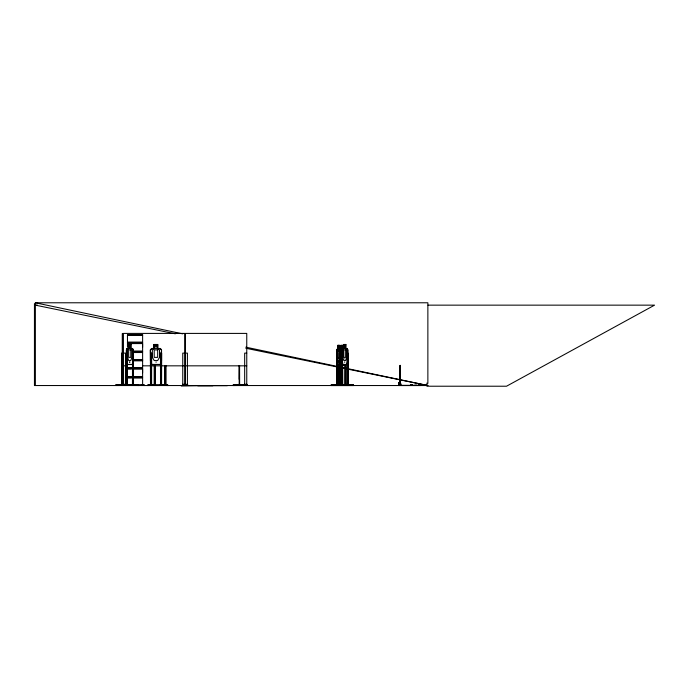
<?xml version="1.0" encoding="UTF-8"?>
<svg xmlns="http://www.w3.org/2000/svg" width="689" height="689" viewBox="0 0 689 689"><rect width="100%" height="100%" fill="white"/><g stroke="black" fill="none" stroke-linecap="round" stroke-linejoin="round"><path stroke-width="1.03" d="M116.105 385.435L116.105 384.884M142.606 372.801L142.606 369.08L133.347 369.08M142.606 347.299L142.606 343.578L127.465 343.578L127.465 347.299M400.137 384.316L400.12 365.368L400.18 384.574L400.292 365.368L400.3 366.72M233.278 384.918L245.439 384.867L233.278 384.918L233.27 385.539L245.439 385.375M398.914 382.981L398.914 383.317M399.896 383.317C399.689 382.8 399 382.774 398.94 383.317M399.896 383.23L400.016 382.998M399.896 382.869L399.896 382.714M398.94 382.714L398.94 382.955M398.655 383.23L398.69 382.714L398.655 383.317M338.592 348.436L338.609 348.651M129.808 347.583L129.808 347.428M340.047 365.359L340.555 361.372L340.03 349.263M340.202 365.359L340.469 361.389M331.013 385.539L353.586 385.539M342.743 384.918L342.769 385.539M347.041 364.55L347.661 360.562M347.023 348.462L347.773 349.917L347.153 364.55L342.355 364.55M132.391 364.412L133.072 360.562M132.443 364.55L133.261 360.58L133.261 349.883L132.538 348.462L130.876 348.462M133.261 360.58L132.555 364.55L127.103 364.55M336.568 384.918L336.611 385.539M338.549 362.784L338.54 363.103M131.47 385.435L115.985 385.513L115.985 384.867L131.53 384.867L131.53 385.539M333.7 384.918L333.752 385.539M160.821 362.492L160.261 364.412L151.735 364.412M160.356 364.55L161.545 360.58L161.545 349.883L160.313 348.462M338.041 349.263L337.033 349.254L336.585 350.658L337.076 365.359L344.853 365.359M336.8 350.727L337.214 349.263M147.515 385.539L152.631 385.375L152.682 384.867L152.708 385.539M148.057 384.918L152.708 384.867L148.057 384.918L148.057 385.375M342.493 348.462L341.925 349.934L341.925 360.562L342.519 364.412M344.724 347.842L344.715 347.437M344.758 358.935L344.758 358.866M337.903 349.254C336.654 353.001 337.154 357.462 337.954 361.372L339.152 361.372L339.789 358.177L339.789 350.727L339.152 349.401M126.345 384.359L126.38 385.539L126.431 349.866L127.232 348.462M126.5 349.917L127.267 348.591M344.724 362.362L344.724 361.958M331.22 384.867L353.293 384.918L331.22 384.867L331.228 385.539M121.953 385.513L121.979 353.113M122.978 384.884L122.9 385.435L123.176 384.867M339.78 350.727L340.943 349.401M342.071 359.744L342.071 360.028M160.399 364.55L151.649 364.55L150.426 360.58L150.374 349.866L151.735 348.462L154.129 348.462M151.787 348.591L150.503 349.917L150.615 385.539M131.513 384.867L115.985 384.918M156.058 347.583L156.058 347.428M122.056 385.452L121.85 353.113L122.401 353.113M184.824 385.452L183.851 385.452M35.372 385.539L35.372 302.781L427.869 302.781L427.869 383.394M37.507 305.149L35.372 305.149L175.325 333.812M428.015 305.149L654.55 305.149L506.527 386.219L426.947 386.219L426.947 383.015M127.448 334.596L142.64 334.596M128.679 334.94L130.324 334.94M127.482 335.336L142.606 335.336M127.362 342.597L142.726 342.597M127.362 343.053L142.726 343.053M128.671 344.603L130.91 344.603M154.207 344.603L157.712 344.603L157.669 348.591L159.521 349.917L159.521 357.367L157.669 360.562L154.207 360.562L152.355 357.367L152.355 349.917L154.207 348.591L154.129 344.466M343.802 344.603L345.775 344.603M127.12 348.462L128.705 348.462M157.79 348.462L160.365 348.462M343.845 348.462L342.373 348.462L341.735 349.883L341.735 385.539L341.692 384.359M345.732 348.462L347.135 348.462L347.842 349.866L347.816 385.539M127.155 348.591L132.503 348.591M151.735 348.591L160.313 348.591L161.424 349.934L161.424 360.562M342.407 348.591L347.11 348.591M339.117 349.263L340.977 349.263M126.431 349.866L126.431 360.58M132.426 348.462L133.261 349.883M150.374 349.866L150.503 385.539M336.637 350.675L336.835 385.539M340.444 350.692L340.667 385.539M337.954 350.727L339.152 350.727M340.917 350.727L342.399 350.727M133.347 351.028L142.623 351.028L142.623 343.578M133.33 351.545L142.726 351.545M133.33 352.001L142.726 352.001M133.347 352.527L142.623 352.527L142.623 359.71L133.347 359.71M123.409 353.113L125.493 353.113L125.493 385.539M126.414 353.113L127.379 353.113L127.379 385.539M150.46 353.113L151.64 353.113L151.597 385.539M184.841 353.113L182.757 353.113L182.766 385.539M185.324 353.113L187.408 353.113L187.408 385.539M246.757 353.113L244.673 353.113L244.673 385.539M336.835 353.113L337.584 353.113L337.619 385.539M340.986 353.113L340.237 353.113L340.194 385.539M341.735 353.113L342.295 353.113L342.175 385.539L342.097 364.619M339.152 358.177L337.954 358.177L337.911 345.275L339.315 345.275L339.315 349.263M340.943 358.177L342.399 358.177M133.356 359.512L142.606 359.512M133.347 360.02L142.64 360.02M133.347 360.097L142.64 360.097M133.347 360.399L142.64 360.364M341.735 360.58L342.467 364.55M133.356 360.838L142.606 360.838M336.757 361.389L337.197 365.359M340.943 361.372L342.399 361.372M129.825 361.906L129.799 362.319M156.084 361.906L156.05 362.319M127.155 364.412L132.503 364.412M342.407 364.412L347.11 364.412M123.409 365.833L126.587 365.833M142.477 365.833L184.841 365.833M185.324 365.833L246.757 365.833M127.792 367.582L131.504 367.582M133.347 367.582L142.623 367.582L142.623 360.399M127.689 368.098L131.444 368.098M133.33 368.098L142.726 368.098M127.689 368.563L131.444 368.563M133.33 368.563L142.726 368.563M127.792 369.08L131.504 369.08M400.137 369.64L400.309 373.894M127.792 376.53L131.504 376.53M133.347 376.53L142.623 376.53L142.623 369.08M127.689 377.047L131.444 377.047M133.33 377.047L142.726 377.047M127.689 377.503L131.444 377.503M133.33 377.503L142.726 377.503M127.792 378.028L131.504 378.028M133.347 378.028L142.623 378.028L142.623 385.211L133.347 385.229M239.212 379.338L239.35 365.73M398.664 383.773L400.938 383.773L400.895 385.185M122.521 384.359L121.72 384.359L121.72 385.539M126.311 384.359L127.491 384.359L127.456 385.539M132.426 384.359L133.597 384.359M154.172 384.359L155.585 384.695M336.732 384.359L337.688 384.359M338.454 384.359L339.625 384.695M340.133 384.359L341.089 384.359L341.021 385.539M341.632 384.359L342.76 384.359M346.042 384.359L344.879 384.695M348.221 384.359L347.101 384.359L347.135 385.539M121.85 384.695L122.401 384.695M127.103 384.695L132.805 384.695M151.597 384.695L164.654 384.695M239.152 384.695L239.634 384.695M337.222 384.695L347.497 384.695M410.696 384.677L412.496 384.677M133.39 384.867L138.42 384.867L138.411 385.539M142.072 384.867L144.113 384.867L144.104 385.539M163.999 384.867L161.235 384.867L163.999 384.867L163.973 385.539M164.154 384.867C172.75 386.021 163.663 383.162 164.154 385.539M184.971 384.867L185.143 385.539M246.938 385.539L246.938 384.867L247.377 385.452M133.356 385.013L144.139 384.918M398.664 384.901L400.938 384.901M410.498 384.901L412.728 384.901M418.387 384.901L420.652 384.901L420.66 385.521L398.664 385.521L398.69 382.533L398.879 384.901M133.442 385.375L138.79 385.539M142.106 385.375L144.371 385.539M161.312 385.375L168.262 385.539M185.177 385.375L186.426 385.539M248.229 385.452L247.265 385.427M398.664 385.34L420.66 385.34M245.827 347.161L427.869 385.539L34.45 385.539L34.45 303.625M227.353 385.694L180.983 385.728L196.012 385.504M197.726 385.754L212.884 385.754M245.827 348.255L427.869 385.539M35.372 302.781L182.688 333.846M164.749 385.452L164.774 365.67M164.258 385.435L164.24 384.918M164.55 385.452L164.654 365.67M350.813 385.435L350.787 384.884L350.753 385.539M342.08 362.75L341.925 363.155M346.601 384.867L346.645 385.452M335.061 384.867L335.052 385.539M150.547 360.562L151.787 364.412M340.194 349.263L340.599 350.692M337.033 349.254L343.131 349.401L343.131 345.413M336.8 361.372L337.231 365.222M233.356 385.435L233.356 384.918M400.094 373.894L400.102 384.316M416.94 385.185L414.666 385.185M398.707 383.773L398.707 385.185M353.25 384.867L353.25 385.539M348.186 384.359L348.186 385.539L348.117 353.113L347.204 353.113L347.213 385.539M347.635 384.359L347.738 385.539M347.566 364.619L347.497 385.539M346.593 384.867L346.593 385.539M345.938 364.619L345.938 384.496M345.775 348.591L345.844 344.466L343.733 344.466L343.802 348.591L342.803 349.917L342.803 357.367L343.802 360.562L345.663 360.562L346.662 357.367L346.662 349.917L345.663 348.591L345.732 344.466M345.602 364.619L345.602 384.496M345.292 364.619L345.215 384.695M344.948 364.619L344.948 384.496M343.914 344.603L343.914 348.591M343.311 349.263L343.311 345.275L340.866 345.275L340.943 385.539M343.208 345.275L343.234 349.401M342.657 362.526L342.717 385.539M342.355 384.359L342.355 385.539M341.055 345.413L341.055 349.401M340.736 384.359L340.797 385.539M339.556 364.619L339.556 384.496M339.195 345.275L339.212 384.496M338.566 364.619L338.566 384.496M338.041 345.275L338.084 349.401M337.395 384.359L337.334 385.539M337.24 353.113L337.222 385.539M337.085 384.359L337.024 385.539M247.058 385.539L246.998 384.359L244.431 384.359L244.44 385.539M246.757 385.539L246.757 333.407L185.324 333.407L185.324 385.539M246.516 384.359L246.516 385.539M244.922 384.359L244.914 385.539M239.772 385.539L239.763 384.359L239.031 384.359L239.023 385.539M239.574 365.67L239.634 385.539M239.152 365.67L239.212 385.539M187.641 385.539L187.641 384.359L182.525 384.359L182.525 385.539M187.158 384.359L187.158 385.539M185.565 384.359L185.565 385.539M185.083 384.359L185.083 385.539M184.841 385.539L184.841 333.407L123.409 333.407L123.529 385.539M184.609 384.359L184.609 385.539M183.007 384.359L183.007 385.539M167.616 384.867L167.616 385.539M165.946 385.539L165.946 384.359L164.533 384.359L164.533 385.539M165.825 365.67L165.825 385.539M165.704 365.67L165.704 385.539M165.549 384.359L165.567 385.539M164.912 384.359L164.912 385.539M161.769 385.539L161.769 384.359L160.365 384.359L160.365 385.539M161.562 384.359L161.562 385.539L161.657 353.113L160.477 353.113L160.52 385.539M160.804 384.359L160.778 385.539M160.64 353.113L160.64 385.539M157.712 348.591L157.79 344.466L154.086 344.466L154.086 348.462M155.464 365.67L155.464 384.695M155.344 365.67L155.344 384.496M154.414 365.67L154.414 384.496M154.258 344.603L154.258 348.591M154.293 365.67L154.293 384.496M151.752 385.539L151.752 384.359L150.34 384.359L150.34 385.539M151.477 353.113L151.477 385.539M151.313 384.359L151.339 385.539M150.788 384.359L150.762 385.539M148.135 384.867L148.135 385.539M133.494 385.539L133.494 353.113L132.529 353.113L132.452 384.695M133.149 349.883L133.149 364.619M133.055 384.359L133.055 385.539M132.874 353.113L132.874 385.539L132.805 384.359M130.91 348.591L130.979 344.466L128.593 344.466L128.671 348.591L127.534 349.917L127.534 357.367L128.671 360.562L130.798 360.562L131.935 357.367L131.935 349.917L130.798 348.591L130.798 344.603M128.705 344.466L128.783 348.591M127.034 353.113L127.034 360.433M126.94 384.359L126.888 385.539M126.759 353.113L126.759 385.539L126.69 384.359M125.734 385.539L125.734 384.359L123.167 384.359L123.107 385.539M125.252 384.359L125.243 385.539M123.65 384.359L123.65 385.539M122.401 385.539L122.401 333.407L122.272 385.539M121.505 384.867L121.505 385.539M120.954 384.867L120.954 385.539M129.67 362.095L129.678 362.061M142.64 334.88L127.448 334.897L127.482 342.08L142.623 342.08L142.623 334.897M130.419 345.267L129.05 345.267L129.05 346.593L130.419 346.593L130.419 345.267M157.049 345.267L154.827 345.267L154.827 346.593L157.049 346.593L157.049 345.267M345.327 345.267L344.13 345.267L344.13 346.593L345.327 346.593L345.327 345.267M338.936 346.076L338.17 346.076L338.17 347.402L338.936 347.402L338.936 346.076M342.734 346.076L341.339 346.076L341.339 347.402L342.734 347.402L342.734 346.076M130.798 349.917L128.671 349.917L128.671 357.367L130.798 357.367L130.798 349.917M157.669 349.917L154.207 349.917L154.207 357.367L157.669 357.367L157.669 349.917M345.663 349.917L343.802 349.917L343.802 357.367L345.663 357.367L345.663 349.917"/></g></svg>
